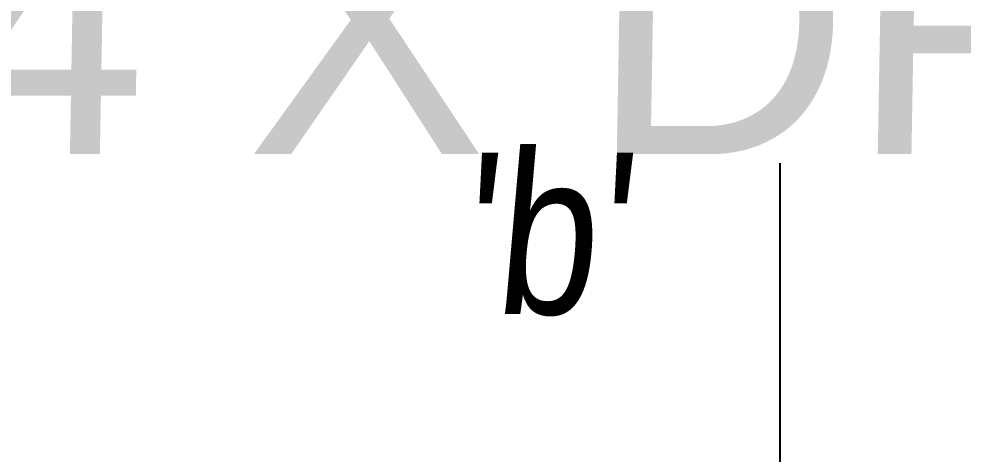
# Model space of a CAD drawing. Extents: x -425 to 6552, y -3049 to 3105.
# Drawn here: x -138 to -123.4, y -2854.77 to -2848.03 of the extents above; entities that cross this region are included whole.
import ezdxf
from ezdxf.enums import TextEntityAlignment as Align

# ---------------------------------------------------------------- set-up
doc = ezdxf.new("R2010")
doc.units = 0
doc.linetypes.add('CENTER', pattern=[17.8, 10.75, -2.35, 2.35, -2.35])
for name, color, linetype in [('3', 112, 'CENTER'), ('CV', 6, 'CONTINUOUS'), ('DIM', 1, 'CONTINUOUS')]:
    doc.layers.add(name, color=color, linetype=linetype)
doc.styles.add('OMI-1', font='arial.ttf', dxfattribs={"oblique": 1})
doc.dimstyles.new('1', dxfattribs={"dimtxt": 4, "dimasz": 2.5, "dimexe": 0.8, "dimexo": 0.3, "dimgap": 0.5, "dimtad": 1, "dimtoh": 1, "dimdec": 1, "dimzin": 0, "dimtxsty": 'OMI-1', "dimcen": 0, "dimclrd": 256, "dimclre": 256, "dimclrt": 256, "dimazin": 3, "dimtfac": 0.8, "dimtdec": 1, "dimtix": 1, "dimtmove": 0, "dimatfit": 3, "dimtolj": 1, "dimtzin": 0})

msp = doc.modelspace()

# ---------------------------------------------------------------- linework, layer by layer
at = {"layer": '3', "linetype": 'CENTER', "ltscale": 0.5}
msp.add_line((-126.238, -2850.266), (-126.238, -2870.39), dxfattribs=at)

# ---------------------------------------------------------------- texts
at = {"layer": 'CV', "color": 6, "style": 'OMI-1', "oblique": 5, "width": 0.8}
msp.add_text("'b'", height=2.5, dxfattribs=at).set_placement((-129.893, -2851.302), align=Align.MIDDLE)
at = {"layer": 'DIM', "insert": (-161.196, -2846.125), "char_height": 4, "attachment_point": 1, "style": 'OMI-1'}
msp.add_mtext('6-TAP M4 X DP12', dxfattribs=at)

# ---------------------------------------------------------------- leaders
at = {"layer": 'DIM', "annotation_type": 0, "has_hookline": 1, "hookline_direction": 0, "text_width": 45.738}
msp.add_leader([(-170.167, -2854.959), (-163.564, -2844.041), (-164.196, -2848.125), (-161.696, -2848.125)], dimstyle='1', override={"dimgap": 0.5, "dimtad": 0}, dxfattribs=at)

doc.saveas('drawing.dxf')
